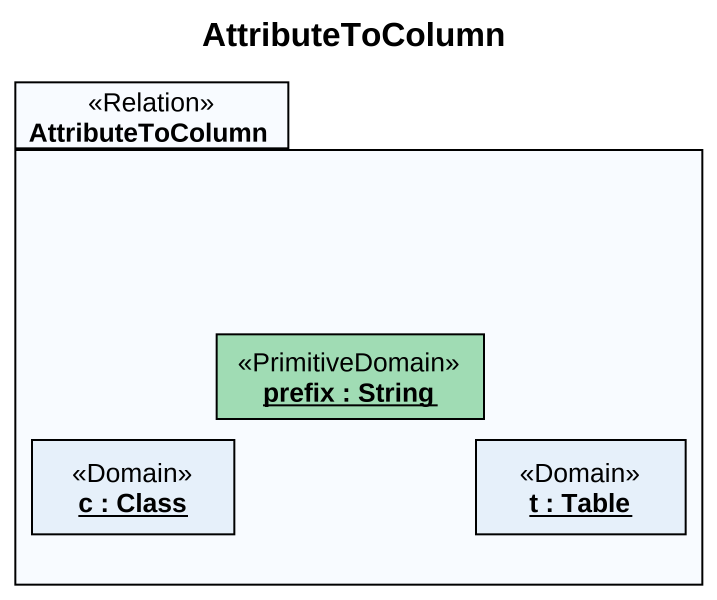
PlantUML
@startuml
title AttributeToColumn
hide circle
hide empty members
package AttributeToColumn <<Relation>> {
  object "prefix : String" as prefix <<PrimitiveDomain>> #A0DCB4
  object "c : Class" as c <<Domain>>
  object "t : Table" as t <<Domain>>
}
@enduml
